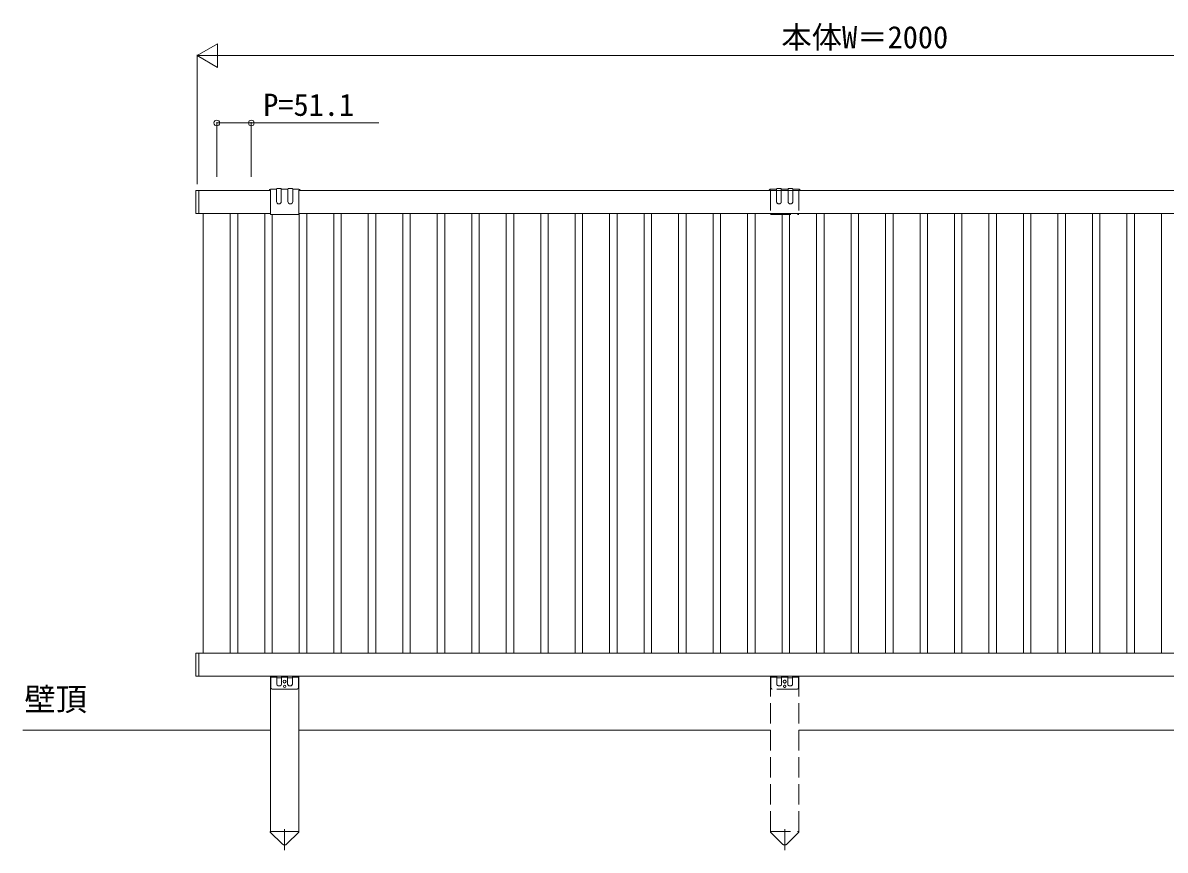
# Model space of a CAD drawing. Units: millimetres, scale not verified. Extents: x -3967 to 3967, y -2821 to 2821.
# Drawn here: x -1958 to -266, y -414 to 812 of the extents above; entities that cross this region are included whole.
import ezdxf
from ezdxf.enums import TextEntityAlignment as Align

# ---------------------------------------------------------------- set-up
doc = ezdxf.new("R2010")
doc.units = ezdxf.units.MM
doc.header["$LTSCALE"] = 10
doc.linetypes.add('CHAIN2', pattern=[12, 9, -1, 1, -1])
doc.linetypes.add('DASHED3', pattern=[4, 3, -1])
doc.layers.add('0-0_0', color=3, linetype='Continuous')
doc.layers.add('0-1_USER1', color=4, linetype='Continuous', lineweight=9)
doc.layers.add('0-3_YKK_11', color=6, linetype='Continuous', lineweight=9)
doc.styles.add('ＭＳ ゴシック', font='')
doc.styles.get('ＭＳ ゴシック').set_extended_font_data('MS Gothic')

msp = doc.modelspace()

# ---------------------------------------------------------------- linework, layer by layer
at = {"layer": '0-1_USER1'}
for p, q in [((-1702.05, 563.71), (-1697.55, 563.71)), ((-1697.55, 563.71), (-1591.55, 563.71)), ((-1697.55, 529.71), (-1697.55, 563.71)), ((-1697.55, 529.71), (-1697.55, 563.71)), ((-1591.55, 563.71), (-1697.55, 563.71)), ((-1593.49, 564.18), (-1591.55, 564.18)), ((-1591.55, 565.69), (-1582.55, 565.69)), ((-1591.55, 564.19), (-1591.55, 528.32)), ((-1582.55, 565.69), (-1582.55, 547.27)), ((-1581.55, 566.69), (-1576.55, 566.69)), ((-1575.55, 547.27), (-1575.55, 565.69)), ((-1575.55, 565.69), (-1565.55, 565.69)), ((-1565.55, 565.69), (-1565.55, 547.27)), ((-1559.55, 566.69), (-1564.55, 566.69)), ((-1558.55, 565.69), (-1558.55, 547.27)), ((-1558.55, 565.69), (-1549.55, 565.69)), ((-1549.55, 564.19), (-1549.55, 528.32)), ((-1549.55, 564.11), (-1547.6, 564.1)), ((-1549.55, 563.71), (149.45, 563.71)), ((-1591.55, 529.71), (-1697.55, 529.71)), ((-1591.55, 529.71), (-1697.55, 529.71)), ((-1549.55, 528.32), (-1591.55, 528.32)), ((149.45, 529.71), (-1549.55, 529.71)), ((-1702.05, -122.29), (-1702.05, -156.29)), ((-1697.55, -122.29), (297.45, -122.29)), ((297.45, -122.29), (-1697.55, -122.29)), ((-1697.55, -156.29), (-1697.55, -122.29)), ((-1697.55, -156.29), (-1702.05, -156.29)), ((297.45, -156.29), (-1697.55, -156.29)), ((-1697.55, -156.29), (297.45, -156.29)), ((-1591.55, -156.29), (-1591.55, -386.29)), ((-1591.05, -156.29), (-1591.05, -173.26)), ((-1582.05, -157.76), (-1591.05, -157.76)), ((-1582.05, -156.26), (-1582.05, -168.26)), ((-1581.05, -158.76), (-1576.05, -158.76)), ((-1575.05, -168.26), (-1575.05, -156.26)), ((-1566.05, -157.76), (-1575.05, -157.76)), ((-1566.05, -168.26), (-1566.05, -156.26)), ((-1560.05, -158.76), (-1565.05, -158.76)), ((-1559.05, -156.26), (-1559.05, -168.26)), ((-1550.05, -157.76), (-1559.05, -157.76)), ((-1550.05, -156.29), (-1550.05, -173.26)), ((-1549.55, -156.29), (-1549.55, -386.29)), ((-1552.05, -175.26), (-1589.05, -175.26)), ((-1580.05, -170.26), (-1577.05, -170.26)), ((-1561.05, -170.26), (-1564.05, -170.26)), ((-1958.42, -236.29), (-1591.55, -236.29)), ((-1549.55, -236.29), (-850.51, -236.29)), ((149.45, -236.29), (-808.51, -236.29)), ((-1591.75, -386.29), (-1549.35, -386.29)), ((-1591.75, -387.29), (-1591.75, -386.29)), ((-1591.75, -387.29), (-1574.08, -404.84)), ((-1549.35, -387.29), (-1567.03, -404.84)), ((-1549.35, -386.29), (-1549.35, -387.29))]:
    msp.add_line(p, q, dxfattribs=at)
at = {"layer": '0-1_USER1', "linetype": 'DASHED3'}
for p, q in [((-850.51, 564.11), (-852.47, 564.1)), ((-841.51, 565.69), (-850.51, 565.69)), ((-850.51, 564.11), (-850.51, 528.32)), ((-841.51, 565.69), (-841.51, 547.27)), ((-840.51, 566.69), (-835.51, 566.69)), ((-834.51, 565.69), (-834.51, 547.27)), ((-824.51, 565.69), (-834.51, 565.69)), ((-824.51, 547.27), (-824.51, 565.69)), ((-818.51, 566.69), (-823.51, 566.69)), ((-817.51, 565.69), (-817.51, 547.27)), ((-808.51, 565.69), (-817.51, 565.69)), ((-808.51, 564.19), (-808.51, 528.32)), ((-806.57, 564.18), (-808.51, 564.18)), ((-850.51, 528.32), (-808.51, 528.32)), ((-850.51, -156.29), (-850.51, -386.29)), ((-850.01, -156.29), (-850.01, -173.26)), ((-841.01, -157.76), (-850.01, -157.76)), ((-841.01, -156.26), (-841.01, -168.26)), ((-840.01, -158.76), (-835.01, -158.76)), ((-834.01, -168.26), (-834.01, -156.26)), ((-825.01, -157.76), (-834.01, -157.76)), ((-825.01, -168.26), (-825.01, -156.26)), ((-819.01, -158.76), (-824.01, -158.76)), ((-818.01, -156.26), (-818.01, -168.26)), ((-809.01, -157.76), (-818.01, -157.76)), ((-809.01, -156.29), (-809.01, -173.26)), ((-808.51, -156.29), (-808.51, -386.29)), ((-811.01, -175.26), (-848.01, -175.26)), ((-839.01, -170.26), (-836.01, -170.26)), ((-820.01, -170.26), (-823.01, -170.26)), ((-850.71, -386.29), (-808.31, -386.29)), ((-850.71, -387.29), (-850.71, -386.29)), ((-850.71, -387.29), (-833.04, -404.84)), ((-808.31, -387.29), (-825.99, -404.84)), ((-808.31, -386.29), (-808.31, -387.29))]:
    msp.add_line(p, q, dxfattribs=at)
at = {"layer": '0-1_USER1', "linetype": 'CHAIN2'}
for p, q in [((-1570.57, -414.05), (-1570.57, -383.09)), ((-829.53, -414.05), (-829.53, -383.09))]:
    msp.add_line(p, q, dxfattribs=at)
at = {"layer": '0-1_USER1'}
for points in [[(-1697.55, 529.71), (-1702.05, 529.71), (-1702.05, 563.71)], [(-1549.55, 529.71), (-1548.77, 529.71), (-1548.77, -122.29), (-1588.77, -122.29), (-1588.77, 528.32)], [(-1697.55, -156.29), (-1697.55, -122.29), (-1702.05, -122.29)]]:
    msp.add_lwpolyline(points, dxfattribs=at)
for points in [[(-1650.97, -122.29), (-1690.97, -122.29), (-1690.97, 529.71), (-1650.97, 529.71)], [(-1599.87, -122.29), (-1639.87, -122.29), (-1639.87, 529.71), (-1599.87, 529.71)], [(-1497.67, -122.29), (-1537.67, -122.29), (-1537.67, 529.71), (-1497.67, 529.71)], [(-1446.57, -122.29), (-1486.57, -122.29), (-1486.57, 529.71), (-1446.57, 529.71)], [(-1395.47, -122.29), (-1435.47, -122.29), (-1435.47, 529.71), (-1395.47, 529.71)], [(-1344.37, -122.29), (-1384.37, -122.29), (-1384.37, 529.71), (-1344.37, 529.71)], [(-1293.27, -122.29), (-1333.27, -122.29), (-1333.27, 529.71), (-1293.27, 529.71)], [(-1242.17, -122.29), (-1282.17, -122.29), (-1282.17, 529.71), (-1242.17, 529.71)], [(-1191.07, -122.29), (-1231.07, -122.29), (-1231.07, 529.71), (-1191.07, 529.71)], [(-1139.97, -122.29), (-1179.97, -122.29), (-1179.97, 529.71), (-1139.97, 529.71)], [(-1088.87, -122.29), (-1128.87, -122.29), (-1128.87, 529.71), (-1088.87, 529.71)], [(-1037.77, -122.29), (-1077.77, -122.29), (-1077.77, 529.71), (-1037.77, 529.71)], [(-986.67, -122.29), (-1026.67, -122.29), (-1026.67, 529.71), (-986.67, 529.71)], [(-935.57, -122.29), (-975.57, -122.29), (-975.57, 529.71), (-935.57, 529.71)], [(-884.47, -122.29), (-924.47, -122.29), (-924.47, 529.71), (-884.47, 529.71)], [(-833.37, -122.29), (-873.37, -122.29), (-873.37, 529.71), (-833.37, 529.71)], [(-782.27, -122.29), (-822.27, -122.29), (-822.27, 529.71), (-782.27, 529.71)], [(-731.17, -122.29), (-771.17, -122.29), (-771.17, 529.71), (-731.17, 529.71)], [(-680.07, -122.29), (-720.07, -122.29), (-720.07, 529.71), (-680.07, 529.71)], [(-628.97, -122.29), (-668.97, -122.29), (-668.97, 529.71), (-628.97, 529.71)], [(-577.87, -122.29), (-617.87, -122.29), (-617.87, 529.71), (-577.87, 529.71)], [(-526.77, -122.29), (-566.77, -122.29), (-566.77, 529.71), (-526.77, 529.71)], [(-475.67, -122.29), (-515.67, -122.29), (-515.67, 529.71), (-475.67, 529.71)], [(-424.57, -122.29), (-464.57, -122.29), (-464.57, 529.71), (-424.57, 529.71)], [(-373.47, -122.29), (-413.47, -122.29), (-413.47, 529.71), (-373.47, 529.71)], [(-322.37, -122.29), (-362.37, -122.29), (-362.37, 529.71), (-322.37, 529.71)], [(-271.27, -122.29), (-311.27, -122.29), (-311.27, 529.71), (-271.27, 529.71)]]:
    msp.add_lwpolyline(points, close=True, dxfattribs=at)
for centre, radius in [((-1570.55, -164.26), 2.1), ((-1570.55, -171.26), 1.65)]:
    msp.add_circle(centre, radius, dxfattribs=at)
at = {"layer": '0-1_USER1', "linetype": 'DASHED3'}
for centre, radius in [((-829.51, -164.26), 2.1), ((-829.51, -171.26), 1.65)]:
    msp.add_circle(centre, radius, dxfattribs=at)
at = {"layer": '0-1_USER1'}
for centre, radius, start, end in [((-1591.55, 563.69), 2, 90, 165.81731), ((-1581.55, 565.69), 1, 90, 180), ((-1576.55, 565.69), 1, 0, 90), ((-1564.55, 565.69), 1, 90, 180), ((-1559.55, 565.69), 1, 0, 90), ((-1549.55, 563.69), 2, 11.91722, 90), ((-1579.05, 547.27), 3.5, 180.00009, 359.99984), ((-1562.05, 547.27), 3.5, 180.00016, 359.99991), ((-1581.05, -157.76), 1, 180, 270), ((-1580.05, -168.26), 2, 180, 270), ((-1577.05, -168.26), 2, 270, 0), ((-1576.05, -157.76), 1, 270, 0), ((-1565.05, -157.76), 1, 180, 270), ((-1564.05, -168.26), 2, 180, 270), ((-1561.05, -168.26), 2, 270, 0), ((-1560.05, -157.76), 1, 270, 0), ((-1589.05, -173.26), 2, 180, 270), ((-1552.05, -173.26), 2, 270, 0), ((-1570.55, -401.29), 5, 225.20979, 314.79021)]:
    msp.add_arc(centre, radius, start, end, dxfattribs=at)
at = {"layer": '0-1_USER1', "linetype": 'DASHED3'}
for centre, radius, start, end in [((-850.51, 563.69), 2, 90, 168.08278), ((-840.51, 565.69), 1, 90, 180), ((-835.51, 565.69), 1, 0, 90), ((-823.51, 565.69), 1, 90, 180), ((-818.51, 565.69), 1, 0, 90), ((-808.51, 563.69), 2, 14.18269, 90), ((-838.01, 547.27), 3.5, 180.00009, 359.99984), ((-821.01, 547.27), 3.5, 180.00016, 359.99991), ((-840.01, -157.76), 1, 180, 270), ((-839.01, -168.26), 2, 180, 270), ((-836.01, -168.26), 2, 270, 0), ((-835.01, -157.76), 1, 270, 0), ((-824.01, -157.76), 1, 180, 270), ((-823.01, -168.26), 2, 180, 270), ((-820.01, -168.26), 2, 270, 0), ((-819.01, -157.76), 1, 270, 0), ((-848.01, -173.26), 2, 180, 270), ((-811.01, -173.26), 2, 270, 0), ((-829.51, -401.29), 5, 225.20979, 314.79021)]:
    msp.add_arc(centre, radius, start, end, dxfattribs=at)
at = {"layer": '0-3_YKK_11'}
for p, q in [((-1700.05, 763.71), (-1669.74, 781.21)), ((-1669.74, 746.21), (-1669.74, 781.21)), ((-1700.05, 572.85), (-1700.05, 764.71)), ((-1700.05, 763.71), (-1669.74, 746.21)), ((-1700.05, 763.71), (-1639.43, 763.71)), ((-1665.05, 763.71), (264.95, 763.71)), ((-1670.97, 583.71), (-1670.97, 664.71)), ((-1619.87, 583.71), (-1619.87, 664.71))]:
    msp.add_line(p, q, dxfattribs=at)
msp.add_lwpolyline([(-1670.97, 663.71), (-1619.87, 663.71), (-1431.14, 663.71)], dxfattribs=at)
for centre in [(-1670.97, 663.71), (-1619.87, 663.71)]:
    msp.add_circle(centre, 4.25, dxfattribs=at)

# ---------------------------------------------------------------- texts
at = {"layer": '0-0_0', "style": 'ＭＳ ゴシック'}
msp.add_text('壁頂', height=33.99, dxfattribs=at).set_placement((-1956.18, -217.59), align=Align.BOTTOM_LEFT)
at = {"layer": '0-3_YKK_11', "style": 'ＭＳ ゴシック'}
for s, p in [('本体W＝2000', (-834.45, 764.51)), ('P=51.1', (-1602.21, 664.38))]:
    msp.add_text(s, height=32.99, dxfattribs=at).set_placement(p, align=Align.BOTTOM_LEFT)

doc.saveas('drawing.dxf')
